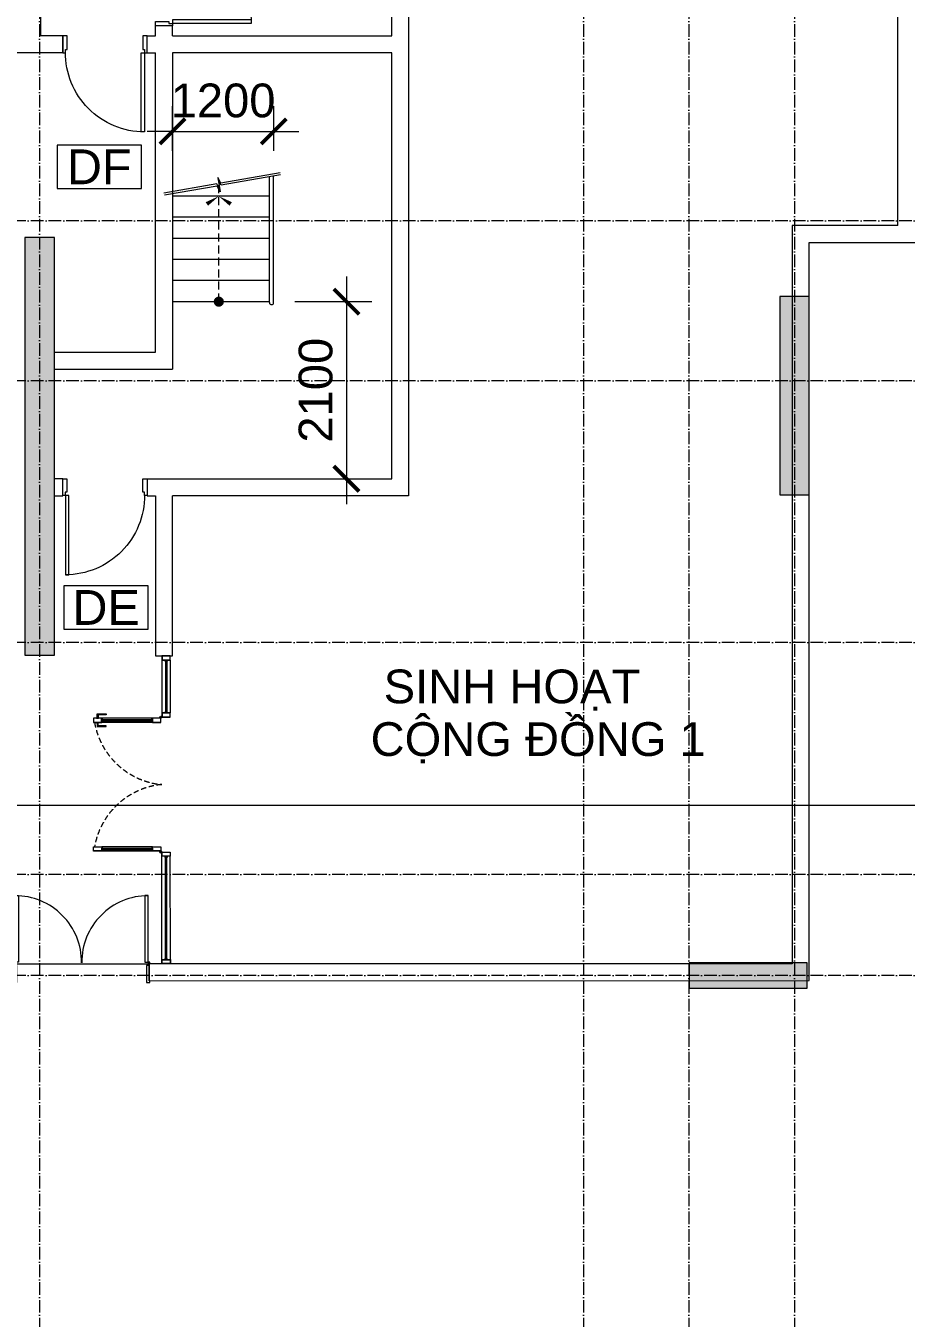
# Model space of a CAD drawing. Header units: millimetres. Extents: x -55734 to 116976, y -16290 to 119094.
# Drawn here: x 1337 to 11776, y 13839 to 29160 of the extents above; entities that cross this region are included whole.
import ezdxf
from ezdxf.enums import TextEntityAlignment as Align

# ---------------------------------------------------------------- set-up
doc = ezdxf.new("R2010")
doc.units = ezdxf.units.MM
for name, pattern in [('Grid Line', [4.2, 3, -0.6, 0, -0.6]), ('HIDDEN2', [4.7625, 3.175, -1.5875]), ('HIDDENX2', [0.75, 0.5, -0.25])]:
    doc.linetypes.add(name, pattern=pattern)
doc.layers.get('Defpoints').update_dxf_attribs({"color": 230})
for name, color, linetype, lineweight in [('CHU', 181, 'Continuous', 5), ('CUA', 31, 'Continuous', 9), ('DIM', 1, 'Continuous', 5), ('G-ANNO-SYMB', 111, 'Continuous', 5), ('HATCH-1', 8, 'Continuous', 5), ('NET-CAT', 3, 'Continuous', 15), ('NET-THAY', 2, 'Continuous', 9), ('NET-THAY-2', 55, 'Continuous', 13), ('TRUC', 225, 'Continuous', 5), ('X-COT HAM$0$LC.HA', 8, 'Continuous', 9), ('Y-GHI CHU PCCC$0$Z-CT1-GHI CHU TT$0$KI-HIEU', 6, 'Continuous', 13)]:
    doc.layers.add(name, color=color, linetype=linetype, lineweight=lineweight)
doc.styles.add('Arial_3', font='arial_1.ttf', dxfattribs={"height": 400})
doc.styles.add('TA1', font='arial_1.ttf')
doc.styles.add('Y-GHI CHU PCCC$0$Arial', font='arial_1.ttf')
doc.dimstyles.new('D_200_KTx2', dxfattribs={"dimtxt": 400, "dimasz": 300, "dimexe": 300, "dimexo": 300, "dimgap": 160, "dimtad": 1, "dimdec": 0, "dimzin": 9, "dimtxsty": 'TA1', "dimblk": 'ARCHTICK', "dimcen": 1, "dimdle": 300, "dimclrd": 256, "dimclre": 256, "dimclrt": 7, "dimadec": 0, "dimazin": 0, "dimtfac": 1, "dimtdec": 0, "dimtix": 1, "dimtmove": 1, "dimatfit": 3, "dimldrblk": 'ARCHTICK', "dimfxl": 1, "dimtolj": 1, "dimtzin": 0, "dimlwd": -1, "dimlwe": -1, "dimarcsym": 0})

# ---------------------------------------------------------------- blocks, each defined once
blk = doc.blocks.new('ALC1807-ASCENT PLAZA-KET CAU_rvt-1-MẶT BẰNG TẦNG 1')
at = {"layer": 'X-COT HAM$0$LC.HA'}
h = blk.add_hatch(color=256, dxfattribs=at)
h.dxf.hatch_style = 1
h.paths.add_polyline_path([(1326, 21700), (1676, 21700), (1676, 26650), (1326, 26650)])
h = blk.add_hatch(color=256, dxfattribs=at)
h.dxf.hatch_style = 1
h.paths.add_polyline_path([(10626, 25950), (10276, 25950), (10276, 23600), (10626, 23600)])
h = blk.add_hatch(color=256, dxfattribs=at)
h.dxf.hatch_style = 1
h.paths.add_polyline_path([(10601, 17750), (10601, 18050), (9201, 18050), (9201, 17750)])
at = {"ltscale": 1000}
for points in [[(1326, 21700), (1676, 21700), (1676, 26650), (1326, 26650)], [(10601, 17750), (10601, 18050), (9201, 18050), (9201, 17750)]]:
    blk.add_lwpolyline(points, close=True, dxfattribs=at)
at = {"ltscale": 1000, "elevation": 0}
blk.add_lwpolyline([(10626, 25950), (10276, 25950), (10276, 23600), (10626, 23600)], close=True, dxfattribs=at)
blk = doc.blocks.new('CUA 2 CANH MO KHUNG NHOM - 1 - Type 1-1152387-MẶT BẰNG TẦNG 1')
at = {"layer": 'CUA'}
for p, q in [((-688, 911), (-648, 911)), ((-688, 122), (-688, 911)), ((-648, 911), (-648, 122)), ((850, 911), (850, 122)), ((890, 911), (850, 911)), ((890, 122), (890, 911)), ((-648, 122), (-688, 122)), ((850, 122), (890, 122))]:
    blk.add_line(p, q, dxfattribs=at)
at = {"layer": 'CUA', "lineweight": 5}
for p, q in [((-689, 122), (-709, 122)), ((-709, 122), (-709, 102)), ((-709, 102), (-699, 102)), ((-699, 102), (-699, -98)), ((-689, 81), (-689, 122)), ((-669, 81), (-689, 81)), ((-669, -118), (-669, 81)), ((891, 81), (871, 81)), ((871, 81), (871, -118)), ((911, 122), (891, 122)), ((891, 122), (891, 81)), ((901, -98), (901, 102)), ((901, 102), (911, 102)), ((911, 102), (911, 122)), ((-699, -98), (-709, -98)), ((-709, -98), (-709, -118)), ((-709, -118), (-669, -118)), ((871, -118), (911, -118)), ((911, -98), (901, -98)), ((911, -118), (911, -98))]:
    blk.add_line(p, q, dxfattribs=at)
for centre, start, end in [((-688, 122), 359.5, 90), ((890, 122), 90, 180.5)]:
    blk.add_arc(centre, 788, start, end, dxfattribs=at)
blk = doc.blocks.new('CUA 1 CANH MO - 2 - Type 1000-1152409-MẶT BẰNG TẦNG 1')
at = {"layer": 'CUA', "lineweight": 5}
for p, q in [((-399, -102), (-399, 98)), ((-399, 98), (-349, 98)), ((-349, 98), (-349, -61)), ((551, 98), (601, 98)), ((551, -61), (551, 98)), ((601, 98), (601, -102)), ((-369, -102), (-399, -102)), ((-369, -61), (-369, -102)), ((-349, -61), (-369, -61)), ((571, -61), (551, -61)), ((571, -102), (571, -61)), ((601, -102), (571, -102))]:
    blk.add_line(p, q, dxfattribs=at)
at = {"layer": 'CUA'}
for p, q in [((-328, -102), (-368, -102)), ((-368, -102), (-368, -1040)), ((-328, -1040), (-328, -102)), ((-368, -1040), (-328, -1040))]:
    blk.add_line(p, q, dxfattribs=at)
at = {"layer": 'CUA', "lineweight": 5}
blk.add_arc((-368, -102), 938, 270, 0.5, dxfattribs=at)
blk = doc.blocks.new('CUA 1 CANH MO - 2 - Type 1000-1152411-MẶT BẰNG TẦNG 1')
at = {"layer": 'CUA'}
for p, q in [((-368, 1040), (-328, 1040)), ((-368, 102), (-368, 1040)), ((-328, 1040), (-328, 102)), ((-328, 102), (-368, 102))]:
    blk.add_line(p, q, dxfattribs=at)
at = {"layer": 'CUA', "lineweight": 5}
for p, q in [((-369, 102), (-399, 102)), ((-399, 102), (-399, -98)), ((-369, 61), (-369, 102)), ((-349, 61), (-369, 61)), ((-349, -98), (-349, 61)), ((571, 61), (551, 61)), ((551, 61), (551, -98)), ((601, 102), (571, 102)), ((571, 102), (571, 61)), ((601, -98), (601, 102)), ((-399, -98), (-349, -98)), ((551, -98), (601, -98))]:
    blk.add_line(p, q, dxfattribs=at)
blk.add_arc((-368, 102), 938, 359.5, 90, dxfattribs=at)
blk = doc.blocks.new('_ARCHTICK')
at = {"color": 0, "linetype": 'ByBlock', "const_width": 0.15}
blk.add_lwpolyline([(-0.5, -0.5), (0.5, 0.5)], dxfattribs=at)
blk = doc.blocks.new('*D116')
at = {"layer": 'Defpoints', "color": 0, "transparency": 16777216}
for p in [(4276, 27909), (3076, 27379), (4276, 27379)]:
    blk.add_point(p, dxfattribs=at)
at = {"layer": 'DIM', "transparency": 16777216}
for p, q in [((3076, 27679), (3076, 28209)), ((4276, 27679), (4276, 28209)), ((3076, 27909), (2776, 27909)), ((3076, 27909), (4276, 27909)), ((4276, 27909), (4576, 27909))]:
    blk.add_line(p, q, dxfattribs=at)
at = {"layer": 'DIM', "transparency": 16777216, "xscale": 300, "yscale": 300, "zscale": 300}
blk.add_blockref('_ARCHTICK', (3076, 27909), dxfattribs=at)
at = {"layer": 'DIM', "transparency": 16777216, "xscale": 300, "yscale": 300, "zscale": 300, "rotation": 180}
blk.add_blockref('_ARCHTICK', (4276, 27909), dxfattribs=at)
at = {"layer": 'DIM', "color": 7, "transparency": 16777216, "insert": (3676, 28273), "char_height": 400, "attachment_point": 5, "style": 'TA1'}
blk.add_mtext('\\A1;1200', dxfattribs=at)
blk = doc.blocks.new('*U113')
for points in [[(-1475, 50), (-50, 50), (0, -100), (0, 200), (50, 50), (1320, 50)], [(-1475, 0), (-50, 0), (0, -150), (0, 150), (50, 0), (1320, 0)]]:
    blk.add_lwpolyline(points)
blk = doc.blocks.new('*D117')
at = {"layer": 'Defpoints', "color": 0, "transparency": 16777216}
for p in [(4226, 25890), (4226, 23790), (5139, 23790)]:
    blk.add_point(p, dxfattribs=at)
at = {"layer": 'DIM', "transparency": 16777216}
for p, q in [((5139, 26190), (5139, 23490)), ((4526, 25890), (5439, 25890)), ((4526, 23790), (5439, 23790))]:
    blk.add_line(p, q, dxfattribs=at)
at = {"layer": 'DIM', "transparency": 16777216, "xscale": 300, "yscale": 300, "zscale": 300}
for p, rotation in [((5139, 25890), 90), ((5139, 23790), 270)]:
    blk.add_blockref('_ARCHTICK', p, dxfattribs=dict(at, rotation=rotation))
at = {"layer": 'DIM', "color": 7, "transparency": 16777216, "insert": (4775, 24840), "char_height": 400, "attachment_point": 5, "rotation": 90, "style": 'TA1'}
blk.add_mtext('\\A1;2100', dxfattribs=at)
blk = doc.blocks.new('*U169')
for p, q in [((-788, 112), (-788, 712)), ((-771, 699, 0), (-771, 126, 0)), ((-754, 699, 0), (-754, 126, 0)), ((-738, 112), (-738, 712)), ((737, 112), (737, 712)), ((754, 699, 0), (754, 126, 0)), ((771, 699, 0), (771, 126, 0)), ((788, 112), (788, 712)), ((-2075, 0, 0), (-850, 0, 0)), ((1475, 0, 0), (850, 0, 0)), ((-2075, -100, 0), (-850, -100, 0)), ((-2062, -42, 0), (-863, -42, 0)), ((-2062, -58, 0), (-863, -58, 0)), ((1475, -100, 0), (850, -100, 0)), ((1462, -42, 0), (863, -42, 0)), ((1462, -58, 0), (863, -58, 0))]:
    blk.add_line(p, q)
at = {"color": 1}
for p, q in [((-763, 119, 0), (-763, 706, 0)), ((762, 119, 0), (762, 706, 0)), ((-857, -50, 0), (-2068, -50, 0)), ((857, -50, 0), (1468, -50, 0))]:
    blk.add_line(p, q, dxfattribs=at)
at = {"ltscale": 100}
for p, q in [((-2075, -61, 0), (-2075, -39, 0)), ((-2075, -61, 0), (-2075, -39, 0)), ((-850, -61, 0), (-850, -39, 0)), ((-850, -61, 0), (-850, -39, 0)), ((850, -61, 0), (850, -39, 0)), ((850, -61, 0), (850, -39, 0)), ((1475, -61, 0), (1475, -39, 0)), ((1475, -61, 0), (1475, -39, 0))]:
    blk.add_line(p, q, dxfattribs=at)
for points in [[(-738, 712), (-788, 712), (-788, 812), (-738, 812)], [(-740, 714), (-786, 714), (-786, 810), (-740, 810)], [(737, 712), (788, 712), (788, 812), (737, 812)], [(740, 714), (786, 714), (786, 810), (740, 810)], [(-2125, -100), (-2125, 0), (-2075, 0), (-2075, -100)], [(-850, 0), (-800, 0), (-800, -100), (-850, -100)], [(-738, 12), (-788, 12), (-788, 112), (-738, 112)], [(-740, 14), (-786, 14), (-786, 110), (-740, 110)], [(737, 12), (788, 12), (788, 112), (737, 112)], [(740, 14), (786, 14), (786, 110), (740, 110)], [(850, 0), (800, 0), (800, -100), (850, -100)], [(1525, -100), (1525, 0), (1475, 0), (1475, -100)], [(-2123, -98), (-2123, -2), (-2077, -2), (-2077, -98)], [(-848, -2), (-802, -2), (-802, -98), (-848, -98)], [(848, -2), (802, -2), (802, -98), (848, -98)], [(1523, -98), (1523, -2), (1477, -2), (1477, -98)]]:
    blk.add_lwpolyline(points, close=True)
for points in [[(687, 662), (697, 662), (697, 757), (728, 757, -0.063254), (727, 760), (727, 765, -0.063254), (728, 767), (687, 767), (687, 757)], [(737, 775), (737, 750, -0.414214), (727, 760), (727, 765, -0.414214)], [(788, 775), (788, 750, 0.414214), (798, 760), (798, 765, 0.414214)], [(838, 662), (828, 662), (828, 757), (797, 757, 0.063254), (798, 760), (798, 765, 0.063254), (797, 767), (838, 767), (838, 757)]]:
    blk.add_lwpolyline(points, format="xyb", close=True)
at = {"elevation": 0}
for points in [[(-752, 712), (-774, 712), (-774, 700, 0.414214), (-773, 699), (-770, 699, 0.414214), (-769, 700, 0.414214), (-770, 700), (-772, 700, -0.414214), (-773, 701), (-773, 711, -0.414214), (-772, 711), (-753, 711, -0.414214), (-753, 711), (-753, 701, -0.414214), (-753, 700), (-756, 700, 0.414214), (-756, 700, 0.414214), (-756, 699), (-752, 699, 0.414214), (-752, 700), (-752, 712)], [(752, 712), (774, 712), (774, 700, -0.414214), (773, 699), (770, 699, -0.414214), (769, 700, -0.414214), (770, 700), (772, 700, 0.414214), (772, 701), (772, 711, 0.414214), (772, 711), (753, 711, 0.414214), (752, 711), (752, 701, 0.414214), (753, 700), (756, 700, -0.414214), (756, 700, -0.414214), (756, 699), (752, 699, -0.414214), (752, 700), (752, 712)], [(-2075, -39), (-2075, -61), (-2062, -61, 0.414214), (-2062, -61), (-2062, -57, 0.414214), (-2062, -57, 0.414214), (-2063, -57), (-2063, -60, -0.414214), (-2063, -60), (-2073, -60, -0.414214), (-2074, -60), (-2074, -41, -0.414214), (-2073, -40), (-2063, -40, -0.414214), (-2063, -41), (-2063, -43, 0.414214), (-2062, -44, 0.414214), (-2062, -43), (-2062, -40, 0.414214), (-2062, -39), (-2075, -39)], [(-850, -39), (-850, -61), (-863, -61, -0.414214), (-863, -61), (-863, -57, -0.414214), (-863, -57, -0.414214), (-862, -57), (-862, -60, 0.414214), (-862, -60), (-852, -60, 0.414214), (-851, -60), (-851, -41, 0.414214), (-852, -40), (-862, -40, 0.414214), (-862, -41), (-862, -43, -0.414214), (-863, -44, -0.414214), (-863, -43), (-863, -40, -0.414214), (-863, -39), (-850, -39)], [(850, -39), (850, -61), (863, -61, 0.414214), (863, -61), (863, -57, 0.414214), (863, -57, 0.414214), (862, -57), (862, -60, -0.414214), (862, -60), (852, -60, -0.414214), (851, -60), (851, -41, -0.414214), (852, -40), (862, -40, -0.414214), (862, -41), (862, -43, 0.414214), (863, -44, 0.414214), (863, -43), (863, -40, 0.414214), (863, -39), (850, -39)], [(1475, -39), (1475, -61), (1462, -61, -0.414214), (1462, -61), (1462, -57, -0.414214), (1462, -57, -0.414214), (1463, -57), (1463, -60, 0.414214), (1463, -60), (1473, -60, 0.414214), (1474, -60), (1474, -41, 0.414214), (1473, -40), (1463, -40, 0.414214), (1463, -41), (1463, -43, -0.414214), (1462, -44, -0.414214), (1462, -43), (1462, -40, -0.414214), (1462, -39), (1475, -39)]]:
    blk.add_lwpolyline(points, format="xyb", dxfattribs=at)
at = {"color": 8, "lineweight": 5, "elevation": 0}
for points in [[(-765, 706, -0.110226), (-765, 706), (-760, 706, -0.110226), (-760, 706, -0.547587), (-760, 702, 0.371535), (-760, 702, -0.207699), (-760, 698, 0.626616), (-760, 697, 0.088099), (-754, 699), (-757, 699), (-757, 702), (-755, 702), (-759, 707, 0.26277), (-759, 707), (-763, 707), (-766, 707, 0.26277), (-766, 707), (-770, 702), (-768, 702), (-768, 699), (-771, 699, 0.088099), (-765, 697, 0.626616), (-765, 698, -0.207699), (-765, 702, 0.371535), (-765, 702, -0.547587)], [(765, 706, 0.110226), (765, 706), (760, 706, 0.110226), (760, 706, 0.547587), (760, 702, -0.371535), (760, 702, 0.207699), (760, 698, -0.626616), (760, 697, -0.088099), (754, 699), (757, 699), (757, 702), (755, 702), (759, 707, -0.26277), (759, 707), (762, 707), (766, 707, -0.26277), (766, 707), (770, 702), (768, 702), (768, 699), (771, 699, -0.088099), (765, 697, -0.626616), (765, 698, 0.207699), (765, 702, -0.371535), (765, 702, 0.547587)], [(-765, 119, 0.110226), (-765, 119), (-760, 119, 0.110226), (-760, 119, 0.547587), (-760, 123, -0.371535), (-760, 123, 0.207699), (-760, 127, -0.626616), (-760, 128, -0.088099), (-754, 126), (-757, 126), (-757, 123), (-755, 123), (-759, 118, -0.26277), (-759, 118), (-763, 118), (-766, 118, -0.26277), (-766, 118), (-770, 123), (-768, 123), (-768, 126), (-771, 126, -0.088099), (-765, 128, -0.626616), (-765, 127, 0.207699), (-765, 123, -0.371535), (-765, 123, 0.547587)], [(765, 119, -0.110226), (765, 119), (760, 119, -0.110226), (760, 119, -0.547587), (760, 123, 0.371535), (760, 123, -0.207699), (760, 127, 0.626616), (760, 128, 0.088099), (754, 126), (757, 126), (757, 123), (755, 123), (759, 118, 0.26277), (759, 118), (762, 118), (766, 118, 0.26277), (766, 118), (770, 123), (768, 123), (768, 126), (771, 126, 0.088099), (765, 128, 0.626616), (765, 127, -0.207699), (765, 123, 0.371535), (765, 123, -0.547587)]]:
    blk.add_lwpolyline(points, format="xyb", close=True, dxfattribs=at)
at = {"color": 1, "elevation": 0}
for points in [[(-760, 119), (-765, 119), (-765, 706), (-760, 706)], [(760, 119), (765, 119), (765, 706), (760, 706)]]:
    blk.add_lwpolyline(points, close=True, dxfattribs=at)
for points in [[(-752, 112), (-774, 112), (-774, 125, -0.414214), (-773, 126), (-770, 126, -0.414214), (-769, 125, -0.414214), (-770, 124), (-772, 124, 0.414214), (-773, 124), (-773, 114, 0.414214), (-772, 114), (-753, 114, 0.414214), (-753, 114), (-753, 124, 0.414214), (-753, 124), (-756, 124, -0.414214), (-756, 125, -0.414214), (-756, 126), (-752, 126, -0.414214), (-752, 125), (-752, 112)], [(752, 112), (774, 112), (774, 125, 0.414214), (773, 126), (770, 126, 0.414214), (769, 125, 0.414214), (770, 124), (772, 124, -0.414214), (772, 124), (772, 114, -0.414214), (772, 114), (753, 114, -0.414214), (752, 114), (752, 124, -0.414214), (753, 124), (756, 124, 0.414214), (756, 125, 0.414214), (756, 126), (752, 126, 0.414214), (752, 125), (752, 112)]]:
    blk.add_lwpolyline(points, format="xyb")
at = {"elevation": 0}
for points in [[(-2075, -41), (-2075, -60)], [(-2075, -41), (-2075, -60)], [(-850, -41), (-850, -60)], [(-850, -41), (-850, -60)], [(850, -41), (850, -60)], [(850, -41), (850, -60)], [(1475, -41), (1475, -60)], [(1475, -41), (1475, -60)]]:
    blk.add_lwpolyline(points, dxfattribs=at)
at = {"color": 8, "lineweight": 5}
for points in [[(-2068, -52, -0.110226), (-2068, -52), (-2068, -48, -0.110226), (-2068, -48, -0.547587), (-2065, -47, 0.371535), (-2064, -47, -0.207699), (-2060, -47, 0.626616), (-2060, -47, 0.088099), (-2062, -42), (-2062, -44), (-2065, -44), (-2065, -43), (-2069, -46, 0.26277), (-2070, -47), (-2070, -50), (-2070, -53, 0.26277), (-2069, -54), (-2065, -57), (-2065, -56), (-2062, -56), (-2062, -58, 0.088099), (-2060, -53, 0.626616), (-2060, -53, -0.207699), (-2064, -53, 0.371535), (-2065, -53, -0.547587)], [(-857, -52, 0.110226), (-857, -52), (-857, -48, 0.110226), (-857, -48, 0.547587), (-860, -47, -0.371535), (-861, -47, 0.207699), (-865, -47, -0.626616), (-865, -47, -0.088099), (-863, -42), (-863, -44), (-860, -44), (-860, -43), (-856, -46, -0.26277), (-855, -47), (-855, -50), (-855, -53, -0.26277), (-856, -54), (-860, -57), (-860, -56), (-863, -56), (-863, -58, -0.088099), (-865, -53, -0.626616), (-865, -53, 0.207699), (-861, -53, -0.371535), (-860, -53, 0.547587)], [(857, -52, -0.110226), (857, -52), (857, -48, -0.110226), (857, -48, -0.547587), (860, -47, 0.371535), (861, -47, -0.207699), (865, -47, 0.626616), (865, -47, 0.088099), (863, -42), (863, -44), (860, -44), (860, -43), (856, -46, 0.26277), (855, -47), (855, -50), (855, -53, 0.26277), (856, -54), (860, -57), (860, -56), (863, -56), (863, -58, 0.088099), (865, -53, 0.626616), (865, -53, -0.207699), (861, -53, 0.371535), (860, -53, -0.547587)], [(1468, -52, 0.110226), (1468, -52), (1468, -48, 0.110226), (1468, -48, 0.547587), (1465, -47, -0.371535), (1464, -47, 0.207699), (1460, -47, -0.626616), (1460, -47, -0.088099), (1462, -42), (1462, -44), (1465, -44), (1465, -43), (1469, -46, -0.26277), (1470, -47), (1470, -50), (1470, -53, -0.26277), (1469, -54), (1465, -57), (1465, -56), (1462, -56), (1462, -58, -0.088099), (1460, -53, -0.626616), (1460, -53, 0.207699), (1464, -53, -0.371535), (1465, -53, 0.547587)]]:
    blk.add_lwpolyline(points, format="xyb", close=True, dxfattribs=at)
at = {"color": 1}
for points in [[(-857, -48), (-857, -53), (-2068, -53), (-2068, -48)], [(857, -48), (857, -53), (1468, -53), (1468, -48)]]:
    blk.add_lwpolyline(points, close=True, dxfattribs=at)
for centre, radius in [((-800, 12), 12.5), ((-800, 12), 10.5), ((800, 12), 12.5), ((800, 12), 10.5)]:
    blk.add_circle(centre, radius)
at = {"color": 8, "linetype": 'HIDDEN2', "lineweight": 5, "ltscale": 20}
for centre, start, end in [((-893, -86), 5.5004, 79.9944), ((893, -86), 100.0056, 174.4996)]:
    blk.add_arc(centre, 898, start, end, dxfattribs=at)
blk = doc.blocks.new('Y-GHI CHU PCCC$0$A$C53D4240F')
at = {"color": 8, "ltscale": 30}
blk.add_lwpolyline([(-266.7, -137.5), (266.7, -137.5), (266.7, 137.5), (-266.7, 137.5)], close=True, dxfattribs=at)
at = {"color": 8, "style": 'Y-GHI CHU PCCC$0$Arial'}
blk.add_text('DE', height=220, dxfattribs=at).set_placement((0, 0), align=Align.MIDDLE_CENTER)
blk = doc.blocks.new('Y-GHI CHU PCCC$0$A$C67775D76')
at = {"color": 8, "ltscale": 30}
blk.add_lwpolyline([(-266.7, -137.5), (266.7, -137.5), (266.7, 137.5), (-266.7, 137.5)], close=True, dxfattribs=at)
at = {"color": 8, "style": 'Y-GHI CHU PCCC$0$Arial'}
blk.add_text('DF', height=220, dxfattribs=at).set_placement((0, 0), align=Align.MIDDLE_CENTER)

msp = doc.modelspace()

# ---------------------------------------------------------------- linework, layer by layer
at = {"layer": 'G-ANNO-SYMB'}
msp.add_line((-22737.8, 19919), (107315.4, 19919), dxfattribs=at)
at = {"layer": 'HATCH-1', "linetype": 'HIDDEN2', "ltscale": 30}
msp.add_lwpolyline([(3625.5, 25889.9), (3625.5, 27323.1)], dxfattribs=at)
at = {"layer": 'HATCH-1'}
msp.add_lwpolyline([(3484.1, 27048.5, 50, 0, 0), (3625.5, 27139.9, 0, 50, 0), (3766.9, 27048.5, 50, 50, 0)], format="xyseb", dxfattribs=at)
at = {"layer": 'HATCH-1', "linetype": 'HIDDENX2', "ltscale": 100, "const_width": 60}
msp.add_lwpolyline([(3595.5, 25889.9, -1), (3655.5, 25889.9, -1)], format="xyb", close=True, dxfattribs=at)
at = {"layer": 'NET-CAT'}
for p, q in [((5875.2, 31299.9), (5875.2, 23589.9)), ((11675.5, 26791.3), (11675.5, 31091.5)), ((5675.2, 29039.9), (5675.2, 30439.9)), ((1515.5, 29039.9), (1515.5, 29968)), ((2875.5, 29039.9), (2875.5, 29159.9)), ((3075.5, 29159.9), (2875.5, 29159.9)), ((3075.5, 29039.9), (3075.5, 29159.9)), ((1775.5, 29039.9), (1515.5, 29039.9)), ((1775.5, 28839.9), (1775.5, 29039.9)), ((2775.5, 29039.9), (2875.5, 29039.9)), ((2775.5, 28839.9), (2775.5, 29039.9)), ((3075.5, 29039.9), (5675.2, 29039.9)), ((1775.5, 28839.9), (-2339.5, 28839.9)), ((2775.5, 28839.9), (2875.5, 28839.9)), ((2875.5, 25289.9), (2875.5, 28839.9)), ((5675.2, 28839.9), (3075.5, 28839.9)), ((3075.5, 28839.9), (3075.5, 25089.9)), ((5675.2, 23789.9), (5675.2, 28839.9)), ((10425.5, 26791.5), (10425.5, 18041.5)), ((11675.5, 26791.3), (10425.5, 26791.5)), ((10625.5, 17841.5), (10625.5, 26591.5)), ((10625.5, 26591.5), (22750.5, 26589.9)), ((1675.5, 25289.9), (2875.5, 25289.9)), ((1675.5, 25089.9), (3075.5, 25089.9)), ((1775.5, 23789.9), (1675.5, 23789.9)), ((1775.5, 23589.9), (1775.5, 23789.9)), ((2775.5, 23789.9), (5675.2, 23789.9)), ((2775.5, 23789.9), (2775.5, 23589.9)), ((1675.5, 23589.9), (1775.5, 23589.9)), ((2775.5, 23589.9), (2875.5, 23589.9)), ((2875.5, 23589.9), (2875.5, 21689.9)), ((5875.2, 23589.9), (3075.5, 23589.9)), ((3075.5, 21689.9), (3075.5, 23589.9)), ((2875.5, 21689.9), (3075.5, 21689.9)), ((10425.5, 18041.5), (2799.7, 18039.9)), ((2799.7, 18039.9), (2799.7, 17839.9)), ((2799.7, 17839.9), (10625.5, 17841.5))]:
    msp.add_line(p, q, dxfattribs=at)
at = {"layer": 'NET-THAY'}
for p, q in [((4225.5, 25879.9), (4225.5, 27370.3)), ((4275.5, 25879.9), (4275.5, 27379.2)), ((1209.7, 18039.9), (2789.7, 18039.9))]:
    msp.add_line(p, q, dxfattribs=at)
msp.add_arc((4250.5, 25879.9), 25, 180, 0, dxfattribs=at)
at = {"layer": 'NET-THAY-2'}
for p, q in [((4225.5, 27139.9), (3075.5, 27139.9)), ((4225.5, 26889.9), (3075.5, 26889.9)), ((4225.5, 26639.9), (3075.5, 26639.9)), ((4225.5, 26389.9), (3075.5, 26389.9)), ((4225.5, 26139.9), (3075.5, 26139.9)), ((4225.5, 25889.9), (3075.5, 25889.9))]:
    msp.add_line(p, q, dxfattribs=at)
at = {"layer": 'TRUC', "linetype": 'Grid Line', "ltscale": 50}
for p, q in [((1500.5, 47249.9), (1500.5, -12161.6)), ((7950.5, 47249.9), (7950.5, -9494.1)), ((9200.5, 47249.9), (9200.5, -12161.6)), ((10450.5, 47249.9), (10450.5, -9494.1)), ((48819.1, 26849.9), (-19144.9, 26849.9)), ((48819.1, 24949.9), (-21659.5, 24949.9)), ((48819.1, 21849.9), (-19344.9, 21849.9)), ((48819.1, 19099.9), (-19344.9, 19099.9)), ((48819.1, 17899.9), (-21659.5, 17899.9))]:
    msp.add_line(p, q, dxfattribs=at)

# ---------------------------------------------------------------- block references
at = {"layer": 'CUA'}
for name, p, rotation in [('CUA 1 CANH MO - 2 - Type 1000-1152409-MẶT BẰNG TẦNG 1', (2973.3, 29558.5), 89.99999999999991), ('*U169', (2950.5, 20164.9), 90.01111699664324)]:
    msp.add_blockref(name, p, dxfattribs=dict(at, rotation=rotation))
at = {"layer": 'CUA', "xscale": -1}
msp.add_blockref('CUA 1 CANH MO - 2 - Type 1000-1152409-MẶT BẰNG TẦNG 1', (2377, 28942.2), dxfattribs=at)
at = {"layer": 'CUA', "xscale": -1, "rotation": 180}
msp.add_blockref('CUA 1 CANH MO - 2 - Type 1000-1152411-MẶT BẰNG TẦNG 1', (2174.1, 23692.2), dxfattribs=at)
at = {"layer": 'CUA'}
msp.add_blockref('CUA 2 CANH MO KHUNG NHOM - 1 - Type 1-1152387-MẶT BẰNG TẦNG 1', (1898.3, 17937.7), dxfattribs=at)
at = {"layer": 'HATCH-1', "xscale": 0.4999999999999997, "yscale": 0.4999999999999997, "zscale": 0.4999999999999997, "rotation": 189.9999999999998}
msp.add_blockref('*U113', (3625.5, 27289.9), dxfattribs=at)
at = {"layer": 'NET-CAT'}
msp.add_blockref('ALC1807-ASCENT PLAZA-KET CAU_rvt-1-MẶT BẰNG TẦNG 1', (0, 0), dxfattribs=at)
at = {"layer": 'Y-GHI CHU PCCC$0$Z-CT1-GHI CHU TT$0$KI-HIEU', "color": 8, "xscale": 1.875, "yscale": 1.875, "zscale": 1.875}
for name, p in [('Y-GHI CHU PCCC$0$A$C67775D76', (2207.9, 27488.6, 0)), ('Y-GHI CHU PCCC$0$A$C53D4240F', (2289.7, 22264.6, 0))]:
    msp.add_blockref(name, p, dxfattribs=at)

# ---------------------------------------------------------------- texts
at = {"layer": 'CHU', "color": 7, "insert": (5425.2, 21528.4), "char_height": 400, "width": 4168, "attachment_point": 1, "line_spacing_factor": 0.936439, "style": 'Arial_3'}
msp.add_mtext('\\pt2540,5080,7620,10160,12700,15240,17780,20320,22860,25400,27940,30480,33020,35560,38100,40640,43180,45720,48260,50800,53340,55880,58420,60960,63500,66040,68580,71120,73660,76200,78740,81280; SINH HOẠT CỘNG ĐỒNG 1', dxfattribs=at)

# ---------------------------------------------------------------- dimensions: what is measured, and where the dimension line sits
at = {"layer": 'DIM'}
dim = msp.add_linear_dim(base=(4275.5, 27908.8), p1=(3075.5, 27379.2), p2=(4275.5, 27379.2), dimstyle='D_200_KTx2', dxfattribs=at)
dim.commit()
dim.dimension.update_dxf_attribs({"geometry": '*D116', "text_midpoint": (3675.5, 28273)})
dim = msp.add_linear_dim(base=(5138.8, 23789.9), p1=(4225.5, 25889.9), p2=(4225.5, 23789.9), angle=90, dimstyle='D_200_KTx2', dxfattribs=at)
dim.commit()
dim.dimension.update_dxf_attribs({"geometry": '*D117', "text_midpoint": (4774.6, 24839.9)})

doc.saveas('drawing.dxf')
